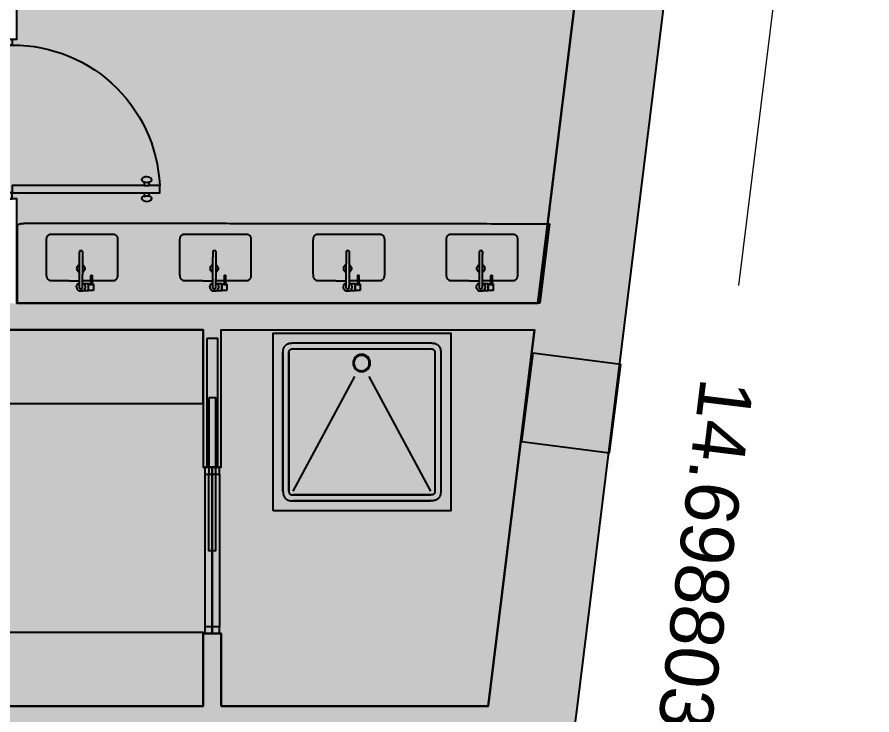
# Model space of a CAD drawing. Header units: metres. Extents: x -17 to 580, y -130 to 19.
# Drawn here: x 103.315 to 108.128, y -40.365 to -36.437 of the extents above; entities that cross this region are included whole.
import ezdxf

# ---------------------------------------------------------------- set-up
doc = ezdxf.new("R2010")
doc.units = ezdxf.units.M
for name, pattern in [('Default stroke', [0]), ('Default Wall', [0]), ('Grey Dimension_ExtLine', [0.0025, 0, -0.0025]), ('Lounge Zone', [0]), ('Style Black Lines_1', [0]), ('Style Black Lines_4', [0]), ('Style Border  Fill_2', [0]), ('Style Border  Fill_3', [0]), ('Style Border  Fill_4', [0]), ('Style Grey Lines_2', [0]), ('Style Grey Lines_3', [0]), ('Style White Hatch', [0]), ('Tiles Zone', [0]), ('White wall 10cm', [0]), ('White wall 15cm', [0])]:
    doc.linetypes.add(name, pattern=pattern)
for name, color, linetype, true_color in [('Annotations', 7, 'Continuous', 0x7a8bf7), ('Imported blocks', 7, 'Continuous', 0x7a8bf7), ('Walls', 7, 'Continuous', 0xc7c7c7), ('Zones', 7, 'Continuous', 0x7a8bf7)]:
    doc.layers.add(name, color=color, linetype=linetype, true_color=true_color)
doc.styles.add('Grey Dimension', font='', dxfattribs={"height": 0.3})
doc.styles.get('Grey Dimension').set_extended_font_data('arial')
doc.dimstyles.new('Grey Dimension', dxfattribs={"dimtxt": 0.3, "dimasz": 0.15, "dimexe": 0, "dimexo": 0, "dimgap": 0.25, "dimtad": 0, "dimtih": 1, "dimtoh": 1, "dimdec": 6, "dimrnd": 1e-06, "dimzin": 0, "dimdsep": 46, "dimtxsty": 'Grey Dimension', "dimblk": 'OBLIQUE', "dimcen": 0.09, "dimadec": 0, "dimazin": 0, "dimtfac": 1, "dimtdec": 4, "dimtix": 1, "dimtofl": 0, "dimtmove": 2, "dimatfit": 3, "dimfxl": 1, "dimtolj": 1, "dimtzin": 0, "dimlwd": 5, "dimlwe": 5, "dimarcsym": 0})

# ---------------------------------------------------------------- blocks, each defined once
blk = doc.blocks.new('Door EU 80')
at = {"layer": 'Imported blocks', "transparency": 33554483}
h = blk.add_hatch(color=256, dxfattribs=at)
edge = h.paths.add_edge_path(flags=0)
edge.add_spline(control_points=[(-0.3257, 0.8082), (-0.3254, 0.7961), (-0.3298, 0.7849), (-0.3365, 0.7803)], knot_values=[0, 0, 0, 0, 1, 1, 1, 1], degree=3, periodic=0)
edge.add_spline(control_points=[(-0.3365, 0.7803), (-0.3433, 0.7756), (-0.3512, 0.7786), (-0.3535, 0.7928)], knot_values=[0, 0, 0, 0, 1, 1, 1, 1], degree=3, periodic=0)
edge.add_line((-0.3535, 0.7928), (-0.3748, 0.7928))
edge.add_line((-0.3748, 0.7928), (-0.375, 0.0503))
edge.add_line((-0.375, 0.0503), (-0.415, 0.0503))
edge.add_line((-0.415, 0.0503), (-0.4148, 0.7928))
edge.add_line((-0.4148, 0.7928), (-0.4361, 0.7928))
edge.add_spline(control_points=[(-0.4361, 0.7928), (-0.4384, 0.7786), (-0.4463, 0.7757), (-0.453, 0.7803)], knot_values=[0, 0, 0, 0, 1, 1, 1, 1], degree=3, periodic=0)
edge.add_spline(control_points=[(-0.453, 0.7803), (-0.4598, 0.7849), (-0.4642, 0.7961), (-0.4639, 0.8083)], knot_values=[0, 0, 0, 0, 1, 1, 1, 1], degree=3, periodic=0)
edge.add_spline(control_points=[(-0.4639, 0.8083), (-0.4636, 0.8205), (-0.4587, 0.8311), (-0.4517, 0.8348)], knot_values=[0, 0, 0, 0, 1, 1, 1, 1], degree=3, periodic=0)
edge.add_spline(control_points=[(-0.4517, 0.8348), (-0.4448, 0.8385), (-0.4369, 0.836), (-0.435, 0.8215)], knot_values=[0, 0, 0, 0, 1, 1, 1, 1], degree=3, periodic=0)
edge.add_line((-0.435, 0.8215), (-0.4148, 0.8215))
edge.add_line((-0.4148, 0.8215), (-0.4148, 0.8803))
edge.add_line((-0.4148, 0.8803), (-0.3748, 0.8803))
edge.add_line((-0.3748, 0.8803), (-0.3748, 0.8214))
edge.add_line((-0.3748, 0.8214), (-0.3546, 0.8214))
edge.add_spline(control_points=[(-0.3546, 0.8214), (-0.3527, 0.836), (-0.3448, 0.8385), (-0.3378, 0.8348)], knot_values=[0, 0, 0, 0, 1, 1, 1, 1], degree=3, periodic=0)
edge.add_spline(control_points=[(-0.3378, 0.8348), (-0.3308, 0.831), (-0.326, 0.8204), (-0.3257, 0.8082)], knot_values=[0, 0, 0, 0, 1, 1, 1, 1], degree=3, periodic=0)
for points in [[(-0.4501, -0.0497), (-0.45, 0.0503), (-0.415, 0.0503), (-0.415, 0.0103), (-0.4, 0.0103), (-0.4001, -0.0497), (-0.4501, -0.0497)], [(0.4499, -0.05), (0.45, 0.05), (0.415, 0.05), (0.415, 0.01), (0.4, 0.01), (0.3999, -0.05), (0.4499, -0.05)]]:
    blk.add_hatch(color=256, dxfattribs=at).paths.add_polyline_path(points, flags=0)
at = {"layer": 'Imported blocks', "linetype": 'Style Border  Fill_3'}
for points in [[(-0.435, 0.8215), (-0.4148, 0.8215), (-0.4148, 0.8803), (-0.3748, 0.8803), (-0.3748, 0.8214), (-0.3546, 0.8214)], [(-0.3535, 0.7928), (-0.3748, 0.7928), (-0.375, 0.0503), (-0.415, 0.0503), (-0.4148, 0.7928), (-0.4361, 0.7928)]]:
    blk.add_lwpolyline(points, dxfattribs=at)
at = {"layer": 'Imported blocks', "linetype": 'Style Grey Lines_2'}
blk.add_lwpolyline([(0.415, 0.01, 0.416941), (-0.3748, 0.8803)], format="xyb", dxfattribs=at)
at = {"layer": 'Imported blocks', "linetype": 'Style Black Lines_4'}
for points in [[(-0.4361, 0.7928, 0.201184), (-0.435, 0.8215)], [(-0.3535, 0.7928, -0.240311), (-0.3535, 0.8214)]]:
    blk.add_lwpolyline(points, format="xyb", dxfattribs=at)
for points in [[(-0.4148, 0.7928), (-0.4148, 0.8215)], [(-0.3748, 0.7928), (-0.3747, 0.8214)]]:
    blk.add_lwpolyline(points, dxfattribs=at)
at = {"layer": 'Imported blocks', "linetype": 'Style Border  Fill_3'}
for points in [[(-0.4501, -0.0497), (-0.45, 0.0503), (-0.415, 0.0503), (-0.415, 0.0103), (-0.4, 0.0103), (-0.4001, -0.0497), (-0.4501, -0.0497)], [(0.4499, -0.05), (0.45, 0.05), (0.415, 0.05), (0.415, 0.01), (0.4, 0.01), (0.3999, -0.05), (0.4499, -0.05)]]:
    blk.add_lwpolyline(points, close=True, dxfattribs=at)
at = {"layer": 'Imported blocks'}
for points in [[(-0.4639, 0.8083), (-0.4636, 0.8205), (-0.4587, 0.8311), (-0.4517, 0.8348)], [(-0.4517, 0.8348), (-0.4448, 0.8385), (-0.4369, 0.836), (-0.435, 0.8215)], [(-0.3546, 0.8214), (-0.3527, 0.836), (-0.3448, 0.8385), (-0.3378, 0.8348)], [(-0.3378, 0.8348), (-0.3308, 0.831), (-0.326, 0.8204), (-0.3257, 0.8082)], [(-0.453, 0.7803), (-0.4598, 0.7849), (-0.4642, 0.7961), (-0.4639, 0.8083)], [(-0.4361, 0.7928), (-0.4384, 0.7786), (-0.4463, 0.7757), (-0.453, 0.7803)], [(-0.3365, 0.7803), (-0.3433, 0.7756), (-0.3512, 0.7786), (-0.3535, 0.7928)], [(-0.3257, 0.8082), (-0.3254, 0.7961), (-0.3298, 0.7849), (-0.3365, 0.7803)]]:
    blk.add_open_spline(points, degree=3, dxfattribs=at)
blk = doc.blocks.new('Sinks')
at = {"layer": 'Imported blocks', "transparency": 33554483}
h = blk.add_hatch(color=256, dxfattribs=at)
edge = h.paths.add_edge_path(flags=0)
edge.add_spline(control_points=[(-1.7151, 0.225), (-0.3161, 0.225), (1.2284, 0.222)], knot_values=[0, 0, 0, 1, 1, 1], degree=2, periodic=0)
edge.add_line((1.2284, 0.222), (1.173, -0.225))
edge.add_spline(control_points=[(1.173, -0.225), (-0.3019, -0.225), (-1.7501, -0.225)], knot_values=[0, 0, 0, 1, 1, 1], degree=2, periodic=0)
edge.add_spline(control_points=[(-1.7501, -0.225), (-1.7676, -0.225), (-1.7676, -0.2204)], knot_values=[0, 0, 0, 1, 1, 1], degree=2, periodic=0)
edge.add_spline(control_points=[(-1.7676, -0.2204), (-1.7676, -0.0046), (-1.7676, 0.2112)], knot_values=[0, 0, 0, 1, 1, 1], degree=2, periodic=0)
edge.add_spline(control_points=[(-1.7676, 0.2112), (-1.7676, 0.225), (-1.7151, 0.225)], knot_values=[0, 0, 0, 1, 1, 1], degree=2, periodic=0)
at = {"layer": 'Imported blocks', "linetype": 'Style Border  Fill_2'}
blk.add_lwpolyline([(1.2284, 0.222), (1.173, -0.225)], dxfattribs=at)
at = {"layer": 'Imported blocks', "linetype": 'Style Black Lines_1'}
for points in [[(-1.3671, -0.1201), (-1.3685, -0.1201)], [(-0.6161, -0.1201), (-0.6175, -0.1201)], [(0.1349, -0.1201), (0.1335, -0.1201)], [(0.8847, -0.1201), (0.8832, -0.1201)], [(-1.3671, -0.149), (-1.3685, -0.149)], [(-0.6161, -0.149), (-0.6175, -0.149)], [(0.1349, -0.149), (0.1335, -0.149)], [(0.8847, -0.149), (0.8832, -0.149)]]:
    blk.add_lwpolyline(points, dxfattribs=at)
at = {"layer": 'Imported blocks'}
for points, degree in [([(-1.7676, 0.2112), (-1.7676, 0.225), (-1.7151, 0.225)], 2), ([(-1.7676, -0.2204), (-1.7676, -0.0046), (-1.7676, 0.2112)], 2), ([(-1.7151, 0.225), (-0.3161, 0.225), (1.2284, 0.222)], 2), ([(-1.6039, 0.1306), (-1.6039, 0.1644), (-1.574, 0.1644)], 2), ([(-1.574, 0.1644), (-1.4039, 0.1644), (-1.2337, 0.1644)], 2), ([(-1.2337, 0.1644), (-1.2039, 0.1644), (-1.2039, 0.1306)], 2), ([(-0.8529, 0.1306), (-0.8529, 0.1644), (-0.823, 0.1644)], 2), ([(-0.823, 0.1644), (-0.6529, 0.1644), (-0.4827, 0.1644)], 2), ([(-0.4827, 0.1644), (-0.4529, 0.1644), (-0.4529, 0.1306)], 2), ([(-0.1019, 0.1306), (-0.1019, 0.1644), (-0.0721, 0.1644)], 2), ([(-0.0721, 0.1644), (0.0981, 0.1644), (0.2683, 0.1644)], 2), ([(0.2683, 0.1644), (0.2981, 0.1644), (0.2981, 0.1306)], 2), ([(0.6479, 0.1306), (0.6479, 0.1644), (0.6777, 0.1644)], 2), ([(0.6777, 0.1644), (0.8479, 0.1644), (1.0181, 0.1644)], 2), ([(1.0181, 0.1644), (1.0479, 0.1644), (1.0479, 0.1306)], 2), ([(-1.6039, -0.0606), (-1.6039, 0.035), (-1.6039, 0.1306)], 2), ([(-1.2039, 0.1306), (-1.2039, 0.035), (-1.2039, -0.0606)], 2), ([(-0.8529, -0.0606), (-0.8529, 0.035), (-0.8529, 0.1306)], 2), ([(-0.4529, 0.1306), (-0.4529, 0.035), (-0.4529, -0.0606)], 2), ([(-0.1019, -0.0606), (-0.1019, 0.035), (-0.1019, 0.1306)], 2), ([(0.2981, 0.1306), (0.2981, 0.035), (0.2981, -0.0606)], 2), ([(0.6479, -0.0606), (0.6479, 0.035), (0.6479, 0.1306)], 2), ([(1.0479, 0.1306), (1.0479, 0.035), (1.0479, -0.0606)], 2), ([(-1.4196, 0.0607), (-1.4201, -0.037), (-1.4206, -0.1347)], 2), ([(-1.4098, 0.0704), (-1.4196, 0.0704), (-1.4196, 0.0607)], 2), ([(-1.4001, 0.0607), (-1.4001, 0.0704), (-1.4098, 0.0704)], 2), ([(-1.4012, -0.1347), (-1.4006, -0.037), (-1.4001, 0.0607)], 2), ([(-0.6686, 0.0607), (-0.6691, -0.037), (-0.6696, -0.1347)], 2), ([(-0.6588, 0.0704), (-0.6686, 0.0704), (-0.6686, 0.0607)], 2), ([(-0.6491, 0.0607), (-0.6491, 0.0704), (-0.6588, 0.0704)], 2), ([(-0.6502, -0.1347), (-0.6497, -0.037), (-0.6491, 0.0607)], 2), ([(0.0824, 0.0607), (0.0819, -0.037), (0.0814, -0.1347)], 2), ([(0.0921, 0.0704), (0.0824, 0.0704), (0.0824, 0.0607)], 2), ([(0.1019, 0.0607), (0.1019, 0.0704), (0.0921, 0.0704)], 2), ([(0.1008, -0.1347), (0.1013, -0.037), (0.1019, 0.0607)], 2), ([(0.8322, 0.0607), (0.8317, -0.037), (0.8311, -0.1347)], 2), ([(0.8419, 0.0704), (0.8322, 0.0704), (0.8322, 0.0607)], 2), ([(0.8517, 0.0607), (0.8517, 0.0704), (0.8419, 0.0704)], 2), ([(0.8506, -0.1347), (0.8511, -0.037), (0.8517, 0.0607)], 2), ([(-1.433, -0.0296), (-1.4329, -0.021), (-1.4283, -0.0136), (-1.4207, -0.0098)], 3), ([(-1.4209, -0.0495), (-1.4285, -0.0456), (-1.433, -0.0381), (-1.433, -0.0296)], 3), ([(-1.3885, -0.0298), (-1.3885, -0.0386), (-1.3934, -0.0462), (-1.4014, -0.0499)], 3), ([(-1.4012, -0.0096), (-1.3932, -0.0134), (-1.3884, -0.021), (-1.3885, -0.0298)], 3), ([(-0.682, -0.0296), (-0.6819, -0.021), (-0.6773, -0.0136), (-0.6697, -0.0098)], 3), ([(-0.6699, -0.0495), (-0.6775, -0.0456), (-0.682, -0.0381), (-0.682, -0.0296)], 3), ([(-0.6375, -0.0298), (-0.6375, -0.0386), (-0.6424, -0.0462), (-0.6504, -0.0499)], 3), ([(-0.6502, -0.0096), (-0.6422, -0.0134), (-0.6374, -0.021), (-0.6375, -0.0298)], 3), ([(0.069, -0.0296), (0.0691, -0.021), (0.0737, -0.0136), (0.0813, -0.0098)], 3), ([(0.0811, -0.0495), (0.0735, -0.0456), (0.069, -0.0381), (0.069, -0.0296)], 3), ([(0.1135, -0.0298), (0.1135, -0.0386), (0.1086, -0.0462), (0.1006, -0.0499)], 3), ([(0.1008, -0.0096), (0.1088, -0.0134), (0.1136, -0.021), (0.1135, -0.0298)], 3), ([(0.8309, -0.0495), (0.8233, -0.0456), (0.8187, -0.0381), (0.8188, -0.0296)], 3), ([(0.8188, -0.0296), (0.8188, -0.021), (0.8234, -0.0136), (0.8311, -0.0098)], 3), ([(0.8633, -0.0298), (0.8632, -0.0386), (0.8584, -0.0462), (0.8503, -0.0499)], 3), ([(0.8506, -0.0096), (0.8586, -0.0134), (0.8633, -0.021), (0.8633, -0.0298)], 3), ([(-1.5743, -0.0997), (-1.6039, -0.0997), (-1.6039, -0.0606)], 2), ([(-1.3539, -0.0705), (-1.3539, -0.0677), (-1.3512, -0.0677)], 2), ([(-1.3539, -0.1253), (-1.3539, -0.0979), (-1.3539, -0.0705)], 2), ([(-1.3512, -0.0677), (-1.3506, -0.0677), (-1.3501, -0.0677)], 2), ([(-1.3501, -0.0677), (-1.3474, -0.0677), (-1.3474, -0.0705)], 2), ([(-1.3474, -0.0705), (-1.3474, -0.0979), (-1.3474, -0.1253)], 2), ([(-1.2039, -0.0606), (-1.2039, -0.1001), (-1.2337, -0.1001)], 2), ([(-0.8233, -0.0997), (-0.8529, -0.0997), (-0.8529, -0.0606)], 2), ([(-0.6029, -0.0705), (-0.6029, -0.0677), (-0.6002, -0.0677)], 2), ([(-0.6029, -0.1253), (-0.6029, -0.0979), (-0.6029, -0.0705)], 2), ([(-0.6002, -0.0677), (-0.5996, -0.0677), (-0.5991, -0.0677)], 2), ([(-0.5991, -0.0677), (-0.5964, -0.0677), (-0.5964, -0.0705)], 2), ([(-0.5964, -0.0705), (-0.5964, -0.0979), (-0.5964, -0.1253)], 2), ([(-0.4529, -0.0606), (-0.4529, -0.1001), (-0.4827, -0.1001)], 2), ([(-0.0723, -0.0997), (-0.1019, -0.0997), (-0.1019, -0.0606)], 2), ([(0.1481, -0.0705), (0.1481, -0.0677), (0.1508, -0.0677)], 2), ([(0.1481, -0.1253), (0.1481, -0.0979), (0.1481, -0.0705)], 2), ([(0.1508, -0.0677), (0.1514, -0.0677), (0.1519, -0.0677)], 2), ([(0.1519, -0.0677), (0.1546, -0.0677), (0.1546, -0.0705)], 2), ([(0.1546, -0.0705), (0.1546, -0.0979), (0.1546, -0.1253)], 2), ([(0.2981, -0.0606), (0.2981, -0.1001), (0.2683, -0.1001)], 2), ([(0.6775, -0.0997), (0.6479, -0.0997), (0.6479, -0.0606)], 2), ([(0.8978, -0.0705), (0.8978, -0.0677), (0.9006, -0.0677)], 2), ([(0.8978, -0.1253), (0.8978, -0.0979), (0.8978, -0.0705)], 2), ([(0.9006, -0.0677), (0.9011, -0.0677), (0.9017, -0.0677)], 2), ([(0.9017, -0.0677), (0.9044, -0.0677), (0.9044, -0.0705)], 2), ([(0.9044, -0.0705), (0.9044, -0.0979), (0.9044, -0.1253)], 2), ([(1.0479, -0.0606), (1.0479, -0.1001), (1.0181, -0.1001)], 2), ([(-1.4207, -0.1004), (-1.4974, -0.1), (-1.574, -0.0997)], 2), ([(-1.4344, -0.1391), (-1.437, -0.1274), (-1.4315, -0.1166), (-1.4206, -0.1117)], 3), ([(-1.4105, -0.1582), (-1.4224, -0.1583), (-1.4319, -0.1507), (-1.4344, -0.1391)], 3), ([(-1.4206, -0.1347), (-1.4206, -0.1388), (-1.4178, -0.1416)], 2), ([(-1.4178, -0.1416), (-1.4149, -0.1445), (-1.4109, -0.1445)], 2), ([(-1.4109, -0.1445), (-1.4069, -0.1445), (-1.404, -0.1416)], 2), ([(-1.3869, -0.1387), (-1.3892, -0.1503), (-1.3986, -0.1581), (-1.4105, -0.1582)], 3), ([(-1.404, -0.1416), (-1.4012, -0.1388), (-1.4012, -0.1347)], 2), ([(-1.4012, -0.1116), (-1.3903, -0.1162), (-1.3846, -0.127), (-1.3869, -0.1387)], 3), ([(-1.3539, -0.1001), (-1.377, -0.1001), (-1.4001, -0.1001)], 2), ([(-1.3685, -0.116), (-1.3814, -0.116), (-1.3943, -0.116)], 2), ([(-1.3685, -0.1538), (-1.3685, -0.1349), (-1.3685, -0.116)], 2), ([(-1.2337, -0.1001), (-1.3009, -0.1001), (-1.368, -0.1001)], 2), ([(-1.3671, -0.1189), (-1.3671, -0.1167), (-1.3649, -0.1167)], 2), ([(-1.3671, -0.151), (-1.3671, -0.1349), (-1.3671, -0.1189)], 2), ([(-1.3649, -0.1167), (-1.3594, -0.1167), (-1.3539, -0.1167)], 2), ([(-1.3474, -0.1167), (-1.3451, -0.1167), (-1.3429, -0.1167)], 2), ([(-1.3429, -0.1167), (-1.3407, -0.1167), (-1.3407, -0.1189)], 2), ([(-1.3407, -0.1189), (-1.3407, -0.1349), (-1.3407, -0.151)], 2), ([(-0.6697, -0.1004), (-0.7464, -0.1), (-0.823, -0.0997)], 2), ([(-0.6835, -0.1391), (-0.686, -0.1274), (-0.6805, -0.1166), (-0.6696, -0.1117)], 3), ([(-0.6595, -0.1582), (-0.6714, -0.1583), (-0.6809, -0.1507), (-0.6835, -0.1391)], 3), ([(-0.6696, -0.1347), (-0.6696, -0.1388), (-0.6668, -0.1416)], 2), ([(-0.6668, -0.1416), (-0.6639, -0.1445), (-0.6599, -0.1445)], 2), ([(-0.6599, -0.1445), (-0.6559, -0.1445), (-0.653, -0.1416)], 2), ([(-0.6359, -0.1387), (-0.6383, -0.1503), (-0.6476, -0.1581), (-0.6595, -0.1582)], 3), ([(-0.653, -0.1416), (-0.6502, -0.1388), (-0.6502, -0.1347)], 2), ([(-0.6502, -0.1116), (-0.6393, -0.1162), (-0.6336, -0.127), (-0.6359, -0.1387)], 3), ([(-0.6029, -0.1001), (-0.626, -0.1001), (-0.6491, -0.1001)], 2), ([(-0.6175, -0.116), (-0.6304, -0.116), (-0.6433, -0.116)], 2), ([(-0.6175, -0.1538), (-0.6175, -0.1349), (-0.6175, -0.116)], 2), ([(-0.4827, -0.1001), (-0.5499, -0.1001), (-0.6171, -0.1001)], 2), ([(-0.6161, -0.1189), (-0.6161, -0.1167), (-0.6139, -0.1167)], 2), ([(-0.6161, -0.151), (-0.6161, -0.1349), (-0.6161, -0.1189)], 2), ([(-0.6139, -0.1167), (-0.6084, -0.1167), (-0.6029, -0.1167)], 2), ([(-0.5964, -0.1167), (-0.5941, -0.1167), (-0.5919, -0.1167)], 2), ([(-0.5919, -0.1167), (-0.5897, -0.1167), (-0.5897, -0.1189)], 2), ([(-0.5897, -0.1189), (-0.5897, -0.1349), (-0.5897, -0.151)], 2), ([(0.0813, -0.1004), (0.0046, -0.1), (-0.0721, -0.0997)], 2), ([(0.0675, -0.1391), (0.065, -0.1274), (0.0705, -0.1166), (0.0814, -0.1117)], 3), ([(0.0915, -0.1582), (0.0796, -0.1583), (0.0701, -0.1507), (0.0675, -0.1391)], 3), ([(0.0814, -0.1347), (0.0814, -0.1388), (0.0842, -0.1416)], 2), ([(0.0842, -0.1416), (0.0871, -0.1445), (0.0911, -0.1445)], 2), ([(0.0911, -0.1445), (0.0951, -0.1445), (0.098, -0.1416)], 2), ([(0.1151, -0.1387), (0.1127, -0.1503), (0.1033, -0.1581), (0.0915, -0.1582)], 3), ([(0.098, -0.1416), (0.1008, -0.1388), (0.1008, -0.1347)], 2), ([(0.1008, -0.1116), (0.1117, -0.1162), (0.1174, -0.127), (0.1151, -0.1387)], 3), ([(0.1481, -0.1001), (0.125, -0.1001), (0.1019, -0.1001)], 2), ([(0.1335, -0.116), (0.1206, -0.116), (0.1077, -0.116)], 2), ([(0.1335, -0.1538), (0.1335, -0.1349), (0.1335, -0.116)], 2), ([(0.2683, -0.1001), (0.2011, -0.1001), (0.1339, -0.1001)], 2), ([(0.1349, -0.1189), (0.1349, -0.1167), (0.1371, -0.1167)], 2), ([(0.1349, -0.151), (0.1349, -0.1349), (0.1349, -0.1189)], 2), ([(0.1371, -0.1167), (0.1426, -0.1167), (0.1481, -0.1167)], 2), ([(0.1546, -0.1167), (0.1569, -0.1167), (0.1591, -0.1167)], 2), ([(0.1591, -0.1167), (0.1612, -0.1167), (0.1612, -0.1189)], 2), ([(0.1612, -0.1189), (0.1612, -0.1349), (0.1612, -0.151)], 2), ([(0.8311, -0.1004), (0.7544, -0.1), (0.6777, -0.0997)], 2), ([(0.8173, -0.1391), (0.8148, -0.1274), (0.8203, -0.1166), (0.8311, -0.1117)], 3), ([(0.8412, -0.1582), (0.8294, -0.1583), (0.8198, -0.1507), (0.8173, -0.1391)], 3), ([(0.8311, -0.1347), (0.8311, -0.1388), (0.834, -0.1416)], 2), ([(0.834, -0.1416), (0.8368, -0.1445), (0.8409, -0.1445)], 2), ([(0.8409, -0.1445), (0.8449, -0.1445), (0.8477, -0.1416)], 2), ([(0.8648, -0.1387), (0.8625, -0.1503), (0.8531, -0.1581), (0.8412, -0.1582)], 3), ([(0.8477, -0.1416), (0.8506, -0.1388), (0.8506, -0.1347)], 2), ([(0.8506, -0.1116), (0.8615, -0.1162), (0.8672, -0.127), (0.8648, -0.1387)], 3), ([(0.8978, -0.1001), (0.8748, -0.1001), (0.8517, -0.1001)], 2), ([(0.8832, -0.116), (0.8704, -0.116), (0.8575, -0.116)], 2), ([(0.8832, -0.1538), (0.8832, -0.1349), (0.8832, -0.116)], 2), ([(1.0181, -0.1001), (0.9509, -0.1001), (0.8837, -0.1001)], 2), ([(0.8847, -0.1189), (0.8847, -0.1167), (0.8868, -0.1167)], 2), ([(0.8847, -0.151), (0.8847, -0.1349), (0.8847, -0.1189)], 2), ([(0.8868, -0.1167), (0.8923, -0.1167), (0.8978, -0.1167)], 2), ([(0.9044, -0.1167), (0.9066, -0.1167), (0.9089, -0.1167)], 2), ([(0.9089, -0.1167), (0.911, -0.1167), (0.911, -0.1189)], 2), ([(0.911, -0.1189), (0.911, -0.1349), (0.911, -0.151)], 2), ([(-1.3968, -0.1538), (-1.3827, -0.1538), (-1.3685, -0.1538)], 2), ([(-1.3649, -0.1531), (-1.3671, -0.1531), (-1.3671, -0.151)], 2), ([(-1.3429, -0.1531), (-1.3539, -0.1531), (-1.3649, -0.1531)], 2), ([(-1.3407, -0.151), (-1.3407, -0.1531), (-1.3429, -0.1531)], 2), ([(-0.6458, -0.1538), (-0.6317, -0.1538), (-0.6175, -0.1538)], 2), ([(-0.6139, -0.1531), (-0.6161, -0.1531), (-0.6161, -0.151)], 2), ([(-0.5919, -0.1531), (-0.6029, -0.1531), (-0.6139, -0.1531)], 2), ([(-0.5897, -0.151), (-0.5897, -0.1531), (-0.5919, -0.1531)], 2), ([(0.1051, -0.1538), (0.1193, -0.1538), (0.1335, -0.1538)], 2), ([(0.1371, -0.1531), (0.1349, -0.1531), (0.1349, -0.151)], 2), ([(0.1591, -0.1531), (0.1481, -0.1531), (0.1371, -0.1531)], 2), ([(0.1612, -0.151), (0.1612, -0.1531), (0.1591, -0.1531)], 2), ([(0.8549, -0.1538), (0.8691, -0.1538), (0.8832, -0.1538)], 2), ([(0.8868, -0.1531), (0.8847, -0.1531), (0.8847, -0.151)], 2), ([(0.9089, -0.1531), (0.8978, -0.1531), (0.8868, -0.1531)], 2), ([(0.911, -0.151), (0.911, -0.1531), (0.9089, -0.1531)], 2), ([(-1.7501, -0.225), (-1.7676, -0.225), (-1.7676, -0.2204)], 2), ([(1.173, -0.225), (-0.3019, -0.225), (-1.7501, -0.225)], 2)]:
    blk.add_open_spline(points, degree=degree, dxfattribs=at)
blk = doc.blocks.new('Shower')
at = {"layer": 'Imported blocks', "transparency": 33554483}
blk.add_hatch(color=256, dxfattribs=at).paths.add_polyline_path([(0.5, -0.5), (-0.5, -0.5), (-0.5, 0.5), (0.5, 0.5), (0.5, -0.5)], flags=0)
at = {"layer": 'Imported blocks', "linetype": 'Style Border  Fill_3'}
blk.add_lwpolyline([(0.5, -0.5), (-0.5, -0.5), (-0.5, 0.5), (0.5, 0.5), (0.5, -0.5)], close=True, dxfattribs=at)
at = {"layer": 'Imported blocks', "linetype": 'Style Black Lines_4'}
for points in [[(-0.3889, 0.4444), (0.3889, 0.4444)], [(-0.4444, -0.3889), (-0.4444, 0.3889)], [(-0.4111, -0.3889), (-0.4111, 0.3889)], [(-0.3889, 0.4111), (0.3889, 0.4111)], [(-0.2564, 0.0387), (0.3889, 0.3858)], [(0.4111, -0.3889), (0.4111, 0.3889)], [(0.4111, 0.3889), (0.4111, -0.3889)], [(0.4444, 0.3889), (0.4444, -0.3889)], [(0.4444, -0.3889), (0.4444, 0.3889)], [(-0.2564, -0.0419), (0.3889, -0.3889)], [(-0.3889, -0.4111), (0.3889, -0.4111)], [(0.3889, -0.4111), (-0.3889, -0.4111)], [(0.3889, -0.4444), (-0.3889, -0.4444)], [(-0.3889, -0.4444), (0.3889, -0.4444)]]:
    blk.add_lwpolyline(points, dxfattribs=at)
for points in [[(-0.2831, -0.0016, 1), (-0.3797, -0.0016, 1), (-0.2831, -0.0016)], [(-0.2881, -0.0016, 1), (-0.3747, -0.0016, 1), (-0.2881, -0.0016)]]:
    blk.add_lwpolyline(points, format="xyb", close=True, dxfattribs=at)
at = {"layer": 'Imported blocks'}
for points in [[(-0.4444, 0.3889), (-0.4444, 0.4444), (-0.3889, 0.4444)], [(0.3889, 0.4444), (0.4444, 0.4444), (0.4444, 0.3889)], [(-0.4111, 0.3889), (-0.4111, 0.4111), (-0.3889, 0.4111)], [(0.3889, 0.4111), (0.4111, 0.4111), (0.4111, 0.3889)], [(-0.3889, -0.4444), (-0.4444, -0.4444), (-0.4444, -0.3889)], [(-0.3889, -0.4111), (-0.4111, -0.4111), (-0.4111, -0.3889)], [(0.3889, -0.4111), (0.4111, -0.4111), (0.4111, -0.3889)], [(0.3889, -0.4444), (0.4444, -0.4444), (0.4444, -0.3889)]]:
    blk.add_open_spline(points, degree=2, dxfattribs=at)
blk = doc.blocks.new('Sliding door 90')
at = {"layer": 'Imported blocks', "transparency": 33554483}
for points in [[(-1.2492, -0.031), (-0.4898, -0.031), (-0.4898, 0.0318), (-1.2492, 0.0319), (-1.2492, -0.031)], [(-0.9, -0.0199), (0, -0.02), (0, 0.02), (-0.9, 0.0201), (-0.9, -0.0199)], [(-0.4898, -0.0413), (-0.45, -0.0413), (-0.45, 0.0414), (-0.4898, 0.0414), (-0.4898, -0.0413)], [(0.45, -0.0413), (0.4898, -0.0413), (0.4898, 0.0413), (0.45, 0.0414), (0.45, -0.0413)]]:
    blk.add_hatch(color=256, dxfattribs=at).paths.add_polyline_path(points, flags=0)
at = {"layer": 'Imported blocks', "linetype": 'Style White Hatch'}
blk.add_lwpolyline([(-1.2492, -0.031), (-0.4898, -0.031), (-0.4898, 0.0318), (-1.2492, 0.0319), (-1.2492, -0.031)], close=True, dxfattribs=at)
at = {"layer": 'Imported blocks', "linetype": 'Style Border  Fill_3'}
for points in [[(-0.9, -0.0199), (0, -0.02), (0, 0.02), (-0.9, 0.0201), (-0.9, -0.0199)], [(-0.4898, -0.0413), (-0.45, -0.0413), (-0.45, 0.0414), (-0.4898, 0.0414), (-0.4898, -0.0413)], [(0.45, -0.0413), (0.4898, -0.0413), (0.4898, 0.0413), (0.45, 0.0414), (0.45, -0.0413)]]:
    blk.add_lwpolyline(points, close=True, dxfattribs=at)
at = {"layer": 'Imported blocks', "linetype": 'Style Grey Lines_3'}
for points in [[(-0.45, 0.0414), (0.45, 0.0414)], [(-0.45, -0.0413), (0.45, -0.0413)]]:
    blk.add_lwpolyline(points, dxfattribs=at)
blk = doc.blocks.new('_Oblique')
at = {"color": 0, "linetype": 'ByBlock', "lineweight": -2}
blk.add_line((-0.5, -0.5), (0.5, 0.5), dxfattribs=at)
blk = doc.blocks.new('*D254')
at = {"layer": 'Annotations', "color": 0, "linetype": 'Grey Dimension_ExtLine', "lineweight": 5}
for p, q in [((107.4571, -32.3237), (108.0628, -32.3984)), ((105.6562, -46.9117), (106.2619, -46.9865))]:
    blk.add_line(p, q, dxfattribs=at)
at = {"layer": 'Annotations', "color": 0, "lineweight": 5}
for p, q in [((108.0628, -32.3984), (107.3777, -37.9486)), ((106.2619, -46.9865), (106.9471, -41.4364))]:
    blk.add_line(p, q, dxfattribs=at)
at = {"layer": 'Defpoints', "color": 0}
for p in [(107.4571, -32.3237), (105.6562, -46.9117), (106.2619, -46.9865)]:
    blk.add_point(p, dxfattribs=at)
at = {"layer": 'Annotations', "color": 0, "lineweight": 5, "xscale": 0.15, "yscale": 0.15, "zscale": 0.15}
for p, rotation in [((108.0628, -32.3984), 82.96251970037096), ((106.2619, -46.9865), 262.9625197003709)]:
    blk.add_blockref('_Oblique', p, dxfattribs=dict(at, rotation=rotation))
at = {"layer": 'Annotations', "color": 0, "insert": (107.1624, -39.6925), "char_height": 0.3, "attachment_point": 5, "rotation": 262.9625, "style": 'Grey Dimension'}
blk.add_mtext('\\A1;14.698803 m', dxfattribs=at)

msp = doc.modelspace()

# ---------------------------------------------------------------- hatches: boundary and pattern name
at = {"layer": 'Walls', "transparency": 33554483}
h = msp.add_hatch(color=256, dxfattribs=at)
h.paths.add_polyline_path([(104.164533, -54.9139407), (104.6683285, -54.9139407), (105.2037786, -50.5765078), (105.2408132, -50.2765078), (105.3401533, -49.4718002), (104.8439202, -49.4105409), (104.164533, -54.9139407)], flags=0)
h.paths.add_polyline_path([(105.0399472, -47.8226166), (105.1246091, -47.1368103), (105.3857655, -47.1368103), (105.3858167, -47.2118103), (105.6191558, -47.2117307), (105.5361804, -47.8838759), (105.0399472, -47.8226166)], flags=0)
h.paths.add_polyline_path([(105.1431264, -46.9868103), (105.2006473, -46.5208602), (105.6968804, -46.5821195), (105.6561919, -46.911718), (105.3857143, -46.9118104), (105.3857655, -46.9868103), (105.1431264, -46.9868103)], flags=0)
h.paths.add_polyline_path([(105.3844252, -45.0321608), (105.4494816, -44.5051695), (105.9457147, -44.5664288), (105.8806583, -45.0934201), (105.3844252, -45.0321608)], flags=0)
h.paths.add_polyline_path([(105.6332595, -43.01647), (105.6740712, -42.6858727), (106.1778667, -42.6858727), (106.1294926, -43.0777293), (105.6332595, -43.01647)], flags=0)
h.paths.add_polyline_path([(105.6925885, -42.5358727), (105.9541866, -40.4167884), (106.4579821, -40.4167884), (106.196384, -42.5358727), (105.6925885, -42.5358727)], flags=0)
h.paths.add_polyline_path([(105.9665315, -40.3167884), (106.2281295, -38.197704), (106.7286546, -38.197704), (106.7286546, -38.047704), (106.2466468, -38.047704), (106.8915489, -32.8236521), (107.1887431, -32.8236521), (107.1887431, -32.5113332), (107.4302197, -32.5411432), (106.4703269, -40.3167884), (105.9665315, -40.3167884)], flags=0)
h = msp.add_hatch(color=256, dxfattribs=at)
h.paths.add_polyline_path([(99.4387779, -38.197704), (99.4387779, -38.047704), (99.5887779, -38.047704), (103.1621503, -38.047704), (103.3121503, -38.047704), (104.3632799, -38.047704), (104.3632799, -38.197704), (99.5887779, -38.197704), (99.4387779, -38.197704)], flags=0)
h.paths.add_polyline_path([(104.4632799, -38.197704), (104.4632799, -38.047704), (106.2466468, -38.047704), (106.7286546, -38.047704), (106.7286546, -38.197704), (106.2281295, -38.197704), (104.4632799, -38.197704)], flags=0)
h = msp.add_hatch(color=256, dxfattribs=at)
h.paths.add_polyline_path([(104.3632799, -42.5358727), (104.3632799, -42.1107723), (104.4632799, -42.1107723), (104.4632799, -42.5358727), (104.3632799, -42.5358727)], flags=0)
h.paths.add_polyline_path([(104.3632799, -41.1750332), (104.3632799, -40.4167884), (104.3632799, -40.3167884), (104.3632799, -39.9071467), (104.4632799, -39.9071467), (104.4632799, -40.3167884), (104.4632799, -40.4167884), (104.4632799, -41.1750332), (104.3632799, -41.1750332)], flags=0)
h.paths.add_polyline_path([(104.3632799, -38.9714076), (104.3632799, -38.197704), (104.3632799, -38.047704), (104.4632799, -38.047704), (104.4632799, -38.197704), (104.4632799, -38.9714076), (104.3632799, -38.9714076)], flags=0)
for points in [[(102.5287826, -38.6127024), (104.3632812, -38.6127024), (104.3632812, -38.1977031), (102.5287826, -38.1977031), (102.5287826, -38.6127024)], [(106.1544407, -38.8259392), (106.650372, -38.889592), (106.7140249, -38.3936603), (106.2180936, -38.3300074), (106.1544407, -38.8259392)], [(102.5287812, -40.3167884), (104.3632799, -40.3167884), (104.3632799, -39.9017891), (102.5287812, -39.9017891), (102.5287812, -40.3167884)]]:
    msp.add_hatch(color=256, dxfattribs=at).paths.add_polyline_path(points, flags=0)
h = msp.add_hatch(color=256, dxfattribs=at)
h.paths.add_polyline_path([(99.4387779, -40.4167884), (99.4387779, -40.3167884), (99.5887779, -40.3167884), (104.3632799, -40.3167884), (104.3632799, -40.4167884), (99.5887779, -40.4167884), (99.4387779, -40.4167884)], flags=0)
h.paths.add_polyline_path([(104.4632799, -40.4167884), (104.4632799, -40.3167884), (105.9665315, -40.3167884), (106.4703269, -40.3167884), (106.4579821, -40.4167884), (105.9541866, -40.4167884), (104.4632799, -40.4167884)], flags=0)
at = {"layer": 'Zones', "transparency": 33554483}
for points in [[(106.2466468, -38.047704), (103.3121503, -38.047704), (103.3121503, -37.4608376), (103.2371503, -37.4608376), (103.2371503, -36.5609356), (103.3121503, -36.5609356), (103.3121503, -32.8236521), (106.8915489, -32.8236521), (106.2466468, -38.047704)], [(99.5137779, -38.7092532), (99.5887779, -38.7092532), (99.5887779, -38.197704), (104.3632799, -38.197704), (104.3632799, -38.9714076), (104.4132799, -38.9714076), (104.4132799, -39.9071467), (104.3632799, -39.9071467), (104.3632799, -40.3167884), (99.5887779, -40.3167884), (99.5887779, -39.7091697), (99.5137779, -39.7091697), (99.5137779, -38.7092532)], [(104.4632799, -40.3167884), (104.4632799, -39.9071467), (104.4132799, -39.9071467), (104.4132799, -38.9714076), (104.4632799, -38.9714076), (104.4632799, -38.197704), (106.2281295, -38.197704), (105.9665315, -40.3167884), (104.4632799, -40.3167884)]]:
    msp.add_hatch(color=256, dxfattribs=at).paths.add_polyline_path(points, flags=0)

# ---------------------------------------------------------------- linework, layer by layer
at = {"layer": 'Walls', "linetype": 'Default Wall'}
for points in [[(106.4703269, -40.3167884), (107.4302197, -32.5411432), (107.1887431, -32.5113332)], [(106.2466468, -38.047704), (106.8915489, -32.8236521)], [(105.9665315, -40.3167884), (106.2281295, -38.197704)]]:
    msp.add_lwpolyline(points, dxfattribs=at)
at = {"layer": 'Walls', "linetype": 'White wall 15cm'}
for points in [[(103.3121503, -38.047704), (104.3632799, -38.047704)], [(104.4632799, -38.047704), (106.2466468, -38.047704)], [(99.5887779, -38.197704), (104.3632799, -38.197704)], [(104.4632799, -38.197704), (106.2281295, -38.197704)]]:
    msp.add_lwpolyline(points, dxfattribs=at)
at = {"layer": 'Walls', "linetype": 'White wall 10cm'}
for points in [[(104.3632799, -38.047704), (104.4632799, -38.047704)], [(104.3632799, -38.197704), (104.3632799, -38.9714076), (104.4632799, -38.9714076), (104.4632799, -38.197704)], [(104.3632799, -40.3167884), (104.3632799, -39.9071467), (104.4632799, -39.9071467), (104.4632799, -40.3167884)], [(99.5887779, -40.3167884), (104.3632799, -40.3167884)], [(104.4632799, -40.3167884), (105.9665315, -40.3167884)], [(106.4579821, -40.4167884), (106.4703269, -40.3167884)]]:
    msp.add_lwpolyline(points, dxfattribs=at)
at = {"layer": 'Walls', "linetype": 'Style Border  Fill_4'}
for points in [[(102.5287826, -38.6127024), (104.3632812, -38.6127024), (104.3632812, -38.1977031), (102.5287826, -38.1977031), (102.5287826, -38.6127024)], [(102.5287812, -40.3167884), (104.3632799, -40.3167884), (104.3632799, -39.9017891), (102.5287812, -39.9017891), (102.5287812, -40.3167884)]]:
    msp.add_lwpolyline(points, close=True, dxfattribs=at)
at = {"layer": 'Walls', "linetype": 'Default stroke'}
msp.add_lwpolyline([(106.1544407, -38.8259392), (106.650372, -38.889592), (106.7140249, -38.3936603), (106.2180936, -38.3300074), (106.1544407, -38.8259392)], close=True, dxfattribs=at)
at = {"layer": 'Zones', "linetype": 'Tiles Zone'}
for points in [[(106.2466468, -38.047704), (103.3121503, -38.047704), (103.3121503, -37.4608376), (103.2371503, -37.4608376), (103.2371503, -36.5609356), (103.3121503, -36.5609356), (103.3121503, -32.8236521), (106.8915489, -32.8236521), (106.2466468, -38.047704)], [(104.4632799, -40.3167884), (104.4632799, -39.9071467), (104.4132799, -39.9071467), (104.4132799, -38.9714076), (104.4632799, -38.9714076), (104.4632799, -38.197704), (106.2281295, -38.197704), (105.9665315, -40.3167884), (104.4632799, -40.3167884)]]:
    msp.add_lwpolyline(points, close=True, dxfattribs=at)
at = {"layer": 'Zones', "linetype": 'Lounge Zone'}
msp.add_lwpolyline([(99.5137779, -38.7092532), (99.5887779, -38.7092532), (99.5887779, -38.197704), (104.3632799, -38.197704), (104.3632799, -38.9714076), (104.4132799, -38.9714076), (104.4132799, -39.9071467), (104.3632799, -39.9071467), (104.3632799, -40.3167884), (99.5887779, -40.3167884), (99.5887779, -39.7091697), (99.5137779, -39.7091697), (99.5137779, -38.7092532)], close=True, dxfattribs=at)

# ---------------------------------------------------------------- block references
at = {"layer": 'Walls', "rotation": 270}
for name, p, xscale in [('Door EU 80', (103.2371503, -37.0108866), -1), ('Sliding door 90', (104.4132799, -39.4392771), 0.9551666328727372)]:
    msp.add_blockref(name, p, dxfattribs=dict(at, xscale=xscale))
at = {"layer": 'Walls'}
msp.add_blockref('Sinks', (105.0845812, -37.8227031), dxfattribs=at)
at = {"layer": 'Walls', "rotation": 270}
msp.add_blockref('Shower', (105.2561406, -38.7161602), dxfattribs=at)

# ---------------------------------------------------------------- dimensions: what is measured, and where the dimension line sits
at = {"layer": 'Annotations'}
dim = msp.add_aligned_dim(p1=(107.4570686786, -32.3236521), p2=(105.6561919117, -46.9117180167), distance=0.6103364405, dimstyle='Grey Dimension', override={"dimpost": ' m'}, dxfattribs=at)
dim.commit()
dim.dimension.update_dxf_attribs({"geometry": '*D254', "text_midpoint": (107.1623685939, -39.6924626221), "text_rotation": -97.0374802996})

doc.saveas('drawing.dxf')
